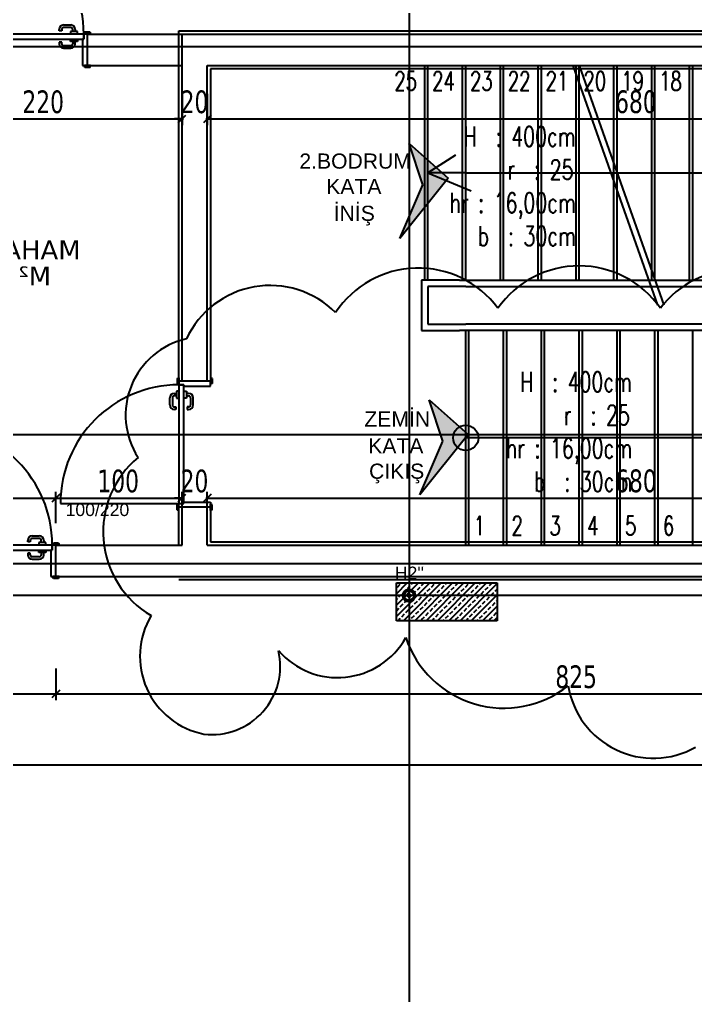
# Model space of a CAD drawing. Header units: millimetres. Extents: x 43168.9 to 43194.6, y -25545.1 to -25543.4.
# Drawn here: x 43170.8491 to 43170.9563, y -25544.6173 to -25544.4626 of the extents above; entities that cross this region are included whole.
import ezdxf
from ezdxf.enums import TextEntityAlignment as Align

# ---------------------------------------------------------------- set-up
doc = ezdxf.new("R2010")
doc.units = ezdxf.units.MM
doc.header["$LTSCALE"] = 200
for name, pattern in [('DASHDOT', [1, 0.5, -0.25, 0, -0.25]), ('DASHDOT2', [0.5, 0.25, -0.125, 0, -0.125]), ('HIDDEN2', [0.1875, 0.125, -0.0625])]:
    doc.linetypes.add(name, pattern=pattern)
for name, color, linetype in [('aks_sgh', 5, 'DASHDOT2'), ('dograma_sgh', 43, 'Continuous'), ('duv_sgh', 4, 'Continuous'), ('izd-alt_sgh', 8, 'HIDDEN2'), ('kesitcizgisi_sgh', 22, 'Continuous'), ('kolon-b.a_sgh', 6, 'Continuous'), ('merdi_sgh', 3, 'Continuous'), ('olcuic_sgh', 183, 'Continuous'), ('poz_sgh', 12, 'Continuous'), ('sembol_sgh', 8, 'Continuous'), ('siva_sgh', 145, 'Continuous'), ('tarama-betonarme_sgh', 223, 'Continuous'), ('yazi-genel_sgh', 7, 'Continuous'), ('yazi-merdi_sgh', 9, 'Continuous')]:
    doc.layers.add(name, color=color, linetype=linetype)
doc.styles.add('1-200', font='arial.ttf', dxfattribs={"height": 60})
doc.styles.add('dim', font='VERDANA.TTF', dxfattribs={"width": 0.7})
doc.styles.add('text1', font='VERDANA.TTF')
doc.styles.add('text2', font='arial.ttf')
doc.styles.add('text3', font='simplex8.shx', dxfattribs={"width": 0.7})

msp = doc.modelspace()

# ---------------------------------------------------------------- hatches: boundary and pattern name
for points in [[(43170.9109, -25544.48227), (43170.91711, -25544.48775), (43170.90942, -25544.49732), (43170.91309, -25544.48883)], [(43170.91406, -25544.52291), (43170.92027, -25544.52839), (43170.91257, -25544.53797), (43170.91624, -25544.52947)]]:
    msp.add_hatch(color=251).paths.add_polyline_path(points)
h = msp.add_hatch(color=256)
edge = h.paths.add_edge_path()
edge.add_arc((43170.91088, -25544.55392), 0.001, 0, 360)
edge = h.paths.add_edge_path(flags=16)
edge.add_arc((43170.91088, -25544.55392), 0.00075, 0, 360)

# ---------------------------------------------------------------- linework, layer by layer
at = {"color": 0, "linetype": 'ByBlock', "lineweight": -2}
for p, q in [((43170.87428, -25544.47897), (43170.87548, -25544.47777)), ((43170.87428, -25544.47897), (43170.87548, -25544.47777)), ((43170.87948, -25544.47777), (43170.87828, -25544.47897)), ((43170.87948, -25544.47777), (43170.87828, -25544.47897)), ((43170.85428, -25544.53907), (43170.85548, -25544.53787)), ((43170.85548, -25544.53787), (43170.85428, -25544.53907)), ((43170.87428, -25544.53907), (43170.87548, -25544.53787)), ((43170.87428, -25544.53907), (43170.87548, -25544.53787)), ((43170.87948, -25544.53787), (43170.87828, -25544.53907)), ((43170.87948, -25544.53787), (43170.87828, -25544.53907)), ((43170.91068, -25544.55412), (43170.91068, -25544.55372)), ((43170.91068, -25544.55372), (43170.91108, -25544.55372)), ((43170.91108, -25544.55412), (43170.91068, -25544.55412)), ((43170.91081, -25544.55385), (43170.91095, -25544.55399)), ((43170.91081, -25544.55399), (43170.91095, -25544.55385)), ((43170.91108, -25544.55372), (43170.91108, -25544.55412)), ((43170.85428, -25544.57011), (43170.85548, -25544.56891)), ((43170.85548, -25544.56891), (43170.85428, -25544.57011))]:
    msp.add_line(p, q, dxfattribs=at)
at = {"color": 0}
for p, q in [((43170.9109, -25544.48227), (43170.91711, -25544.48775)), ((43170.91309, -25544.48883), (43170.9109, -25544.48227)), ((43170.91711, -25544.48775), (43170.90942, -25544.49732)), ((43170.90942, -25544.49732), (43170.91309, -25544.48883)), ((43170.91406, -25544.52291), (43170.92027, -25544.52839)), ((43170.91624, -25544.52947), (43170.91406, -25544.52291)), ((43170.92027, -25544.52839), (43170.91257, -25544.53797)), ((43170.91257, -25544.53797), (43170.91624, -25544.52947))]:
    msp.add_line(p, q, dxfattribs=at)
at = {"color": 0, "linetype": 'Continuous', "lineweight": -2}
for radius in [0.001, 0.00075]:
    msp.add_circle((43170.91088, -25544.55392), radius, dxfattribs=at)
for centre, radius, start, end in [((43170.93787, -25544.51739), 0.01572, 35, 145), ((43170.91235, -25544.51774), 0.01573, 36.5476, 146.5476), ((43170.9627, -25544.51725), 0.01488, 33.364, 143.364), ((43170.88886, -25544.51944), 0.01467, 45.004, 155.004), ((43170.87831, -25544.52532), 0.01239, 102.8255, 212.8255), ((43170.87771, -25544.54383), 0.01535, 129.7657, 239.7657), ((43170.88074, -25544.56356), 0.01255, 148.9711, 258.9711), ((43170.89954, -25544.55454), 0.01239, 220.9038, 330.9038), ((43170.92593, -25544.55538), 0.0164, 198.4493, 308.4493), ((43170.87963, -25544.56513), 0.01083, 263.1682, 13.1682), ((43170.94964, -25544.56603), 0.01368, 189.2398, 299.2398)]:
    msp.add_arc(centre, radius, start, end)
at = {"layer": 'aks_sgh'}
for p, q in [((43170.91088, -25543.74092), (43170.91088, -25544.78992)), ((43171.17088, -25544.46692), (43170.19488, -25544.46692)), ((43171.17088, -25544.54892), (43170.19488, -25544.54892)), ((43171.17088, -25544.55392), (43170.19488, -25544.55392))]:
    msp.add_line(p, q, dxfattribs=at)
at = {"layer": 'dograma_sgh'}
for p, q in [((43170.85539, -25544.46442), (43170.85539, -25544.46418)), ((43170.85579, -25544.46442), (43170.85539, -25544.46442)), ((43170.85579, -25544.46418), (43170.85579, -25544.46442)), ((43170.85609, -25544.46348), (43170.85723, -25544.46348)), ((43170.85723, -25544.46388), (43170.85609, -25544.46388)), ((43170.85828, -25544.46452), (43170.85718, -25544.46452)), ((43170.85718, -25544.46452), (43170.85718, -25544.46492)), ((43170.85753, -25544.46452), (43170.85753, -25544.46418)), ((43170.85793, -25544.46418), (43170.85793, -25544.46452)), ((43170.85828, -25544.46492), (43170.85828, -25544.46452)), ((43170.85928, -25544.46492), (43170.84048, -25544.46492)), ((43170.84048, -25544.46572), (43170.85928, -25544.46572)), ((43170.85718, -25544.46612), (43170.85718, -25544.46572)), ((43170.85828, -25544.46572), (43170.85828, -25544.46612)), ((43170.85928, -25544.46572), (43170.85908, -25544.46572)), ((43170.85908, -25544.46572), (43170.85908, -25544.46992)), ((43170.85928, -25544.46572), (43170.85928, -25544.46492)), ((43170.85988, -25544.46492), (43170.85928, -25544.46492)), ((43170.85928, -25544.46492), (43170.85928, -25544.46522)), ((43170.85928, -25544.46522), (43170.85928, -25544.46572)), ((43170.85948, -25544.46462), (43170.85938, -25544.46492)), ((43170.86038, -25544.46492), (43170.85938, -25544.46492)), ((43170.86028, -25544.46462), (43170.85948, -25544.46462)), ((43170.85988, -25544.46992), (43170.85988, -25544.46492)), ((43170.86028, -25544.46462), (43170.86038, -25544.46492)), ((43170.85579, -25544.46622), (43170.85539, -25544.46622)), ((43170.85539, -25544.46622), (43170.85539, -25544.46646)), ((43170.85579, -25544.46646), (43170.85579, -25544.46622)), ((43170.85723, -25544.46676), (43170.85609, -25544.46676)), ((43170.85609, -25544.46716), (43170.85723, -25544.46716)), ((43170.85828, -25544.46612), (43170.85718, -25544.46612)), ((43170.85753, -25544.46612), (43170.85753, -25544.46646)), ((43170.85793, -25544.46646), (43170.85793, -25544.46612)), ((43170.85908, -25544.46992), (43170.85988, -25544.46992)), ((43170.85948, -25544.47022), (43170.85938, -25544.46992)), ((43170.86038, -25544.46992), (43170.85938, -25544.46992)), ((43170.86028, -25544.47022), (43170.85948, -25544.47022)), ((43170.86028, -25544.47022), (43170.86038, -25544.46992)), ((43170.87408, -25544.51952), (43170.87438, -25544.51942)), ((43170.87408, -25544.51952), (43170.87408, -25544.52032)), ((43170.87438, -25544.51942), (43170.87438, -25544.52042)), ((43170.87938, -25544.51992), (43170.87438, -25544.51992)), ((43170.87438, -25544.51992), (43170.87438, -25544.52052)), ((43170.87968, -25544.51952), (43170.87938, -25544.51942)), ((43170.87938, -25544.51942), (43170.87938, -25544.52042)), ((43170.87938, -25544.52072), (43170.87938, -25544.51992)), ((43170.87968, -25544.51952), (43170.87968, -25544.52032)), ((43170.87438, -25544.52152), (43170.87398, -25544.52152)), ((43170.87398, -25544.52152), (43170.87398, -25544.52262)), ((43170.87408, -25544.52032), (43170.87438, -25544.52042)), ((43170.87518, -25544.52052), (43170.87438, -25544.52052)), ((43170.87438, -25544.52052), (43170.87438, -25544.53932)), ((43170.87438, -25544.52052), (43170.87468, -25544.52052)), ((43170.87468, -25544.52052), (43170.87518, -25544.52052)), ((43170.87518, -25544.53932), (43170.87518, -25544.52052)), ((43170.87518, -25544.52052), (43170.87518, -25544.52072)), ((43170.87518, -25544.52072), (43170.87938, -25544.52072)), ((43170.87518, -25544.52152), (43170.87558, -25544.52152)), ((43170.87558, -25544.52152), (43170.87558, -25544.52262)), ((43170.87968, -25544.52032), (43170.87938, -25544.52042)), ((43170.87294, -25544.52371), (43170.87294, -25544.52257)), ((43170.87334, -25544.52257), (43170.87334, -25544.52371)), ((43170.87364, -25544.52187), (43170.87398, -25544.52187)), ((43170.87398, -25544.52227), (43170.87364, -25544.52227)), ((43170.87398, -25544.52262), (43170.87438, -25544.52262)), ((43170.87558, -25544.52262), (43170.87518, -25544.52262)), ((43170.87592, -25544.52187), (43170.87558, -25544.52187)), ((43170.87558, -25544.52227), (43170.87592, -25544.52227)), ((43170.87622, -25544.52257), (43170.87622, -25544.52371)), ((43170.87662, -25544.52371), (43170.87662, -25544.52257)), ((43170.87364, -25544.52401), (43170.87388, -25544.52401)), ((43170.87388, -25544.52441), (43170.87364, -25544.52441)), ((43170.87388, -25544.52401), (43170.87388, -25544.52441)), ((43170.87592, -25544.52401), (43170.87568, -25544.52401)), ((43170.87568, -25544.52401), (43170.87568, -25544.52441)), ((43170.87568, -25544.52441), (43170.87592, -25544.52441)), ((43170.87408, -25544.53952), (43170.87438, -25544.53942)), ((43170.87408, -25544.54032), (43170.87408, -25544.53952)), ((43170.87408, -25544.54032), (43170.87438, -25544.54042)), ((43170.87438, -25544.53932), (43170.87518, -25544.53932)), ((43170.87438, -25544.53992), (43170.87438, -25544.53932)), ((43170.87438, -25544.53932), (43170.87468, -25544.53932)), ((43170.87438, -25544.54042), (43170.87438, -25544.53942)), ((43170.87938, -25544.53992), (43170.87438, -25544.53992)), ((43170.87468, -25544.53932), (43170.87518, -25544.53932)), ((43170.87518, -25544.53932), (43170.87518, -25544.53912)), ((43170.87518, -25544.53912), (43170.87938, -25544.53912)), ((43170.87938, -25544.53912), (43170.87938, -25544.53992)), ((43170.87968, -25544.53952), (43170.87938, -25544.53942)), ((43170.87938, -25544.54042), (43170.87938, -25544.53942)), ((43170.87968, -25544.54032), (43170.87938, -25544.54042)), ((43170.87968, -25544.54032), (43170.87968, -25544.53952)), ((43170.85109, -25544.54448), (43170.85223, -25544.54448)), ((43170.85223, -25544.54488), (43170.85109, -25544.54488)), ((43170.85428, -25544.54592), (43170.83548, -25544.54592)), ((43170.85039, -25544.54542), (43170.85039, -25544.54518)), ((43170.85079, -25544.54542), (43170.85039, -25544.54542)), ((43170.85079, -25544.54518), (43170.85079, -25544.54542)), ((43170.85328, -25544.54552), (43170.85218, -25544.54552)), ((43170.85218, -25544.54552), (43170.85218, -25544.54592)), ((43170.85253, -25544.54552), (43170.85253, -25544.54518)), ((43170.85293, -25544.54518), (43170.85293, -25544.54552)), ((43170.85328, -25544.54592), (43170.85328, -25544.54552)), ((43170.85428, -25544.54672), (43170.85428, -25544.54592)), ((43170.85488, -25544.54592), (43170.85428, -25544.54592)), ((43170.85428, -25544.54592), (43170.85428, -25544.54622)), ((43170.85428, -25544.54622), (43170.85428, -25544.54672)), ((43170.85448, -25544.54562), (43170.85438, -25544.54592)), ((43170.85538, -25544.54592), (43170.85438, -25544.54592)), ((43170.85528, -25544.54562), (43170.85448, -25544.54562)), ((43170.85488, -25544.55092), (43170.85488, -25544.54592)), ((43170.85528, -25544.54562), (43170.85538, -25544.54592)), ((43170.83548, -25544.54672), (43170.85428, -25544.54672)), ((43170.85079, -25544.54722), (43170.85039, -25544.54722)), ((43170.85039, -25544.54722), (43170.85039, -25544.54746)), ((43170.85079, -25544.54746), (43170.85079, -25544.54722)), ((43170.85223, -25544.54776), (43170.85109, -25544.54776)), ((43170.85218, -25544.54712), (43170.85218, -25544.54672)), ((43170.85328, -25544.54712), (43170.85218, -25544.54712)), ((43170.85253, -25544.54712), (43170.85253, -25544.54746)), ((43170.85293, -25544.54746), (43170.85293, -25544.54712)), ((43170.85328, -25544.54672), (43170.85328, -25544.54712)), ((43170.85428, -25544.54672), (43170.85408, -25544.54672)), ((43170.85408, -25544.54672), (43170.85408, -25544.55092)), ((43170.85109, -25544.54816), (43170.85223, -25544.54816)), ((43170.85408, -25544.55092), (43170.85488, -25544.55092)), ((43170.85448, -25544.55122), (43170.85438, -25544.55092)), ((43170.85538, -25544.55092), (43170.85438, -25544.55092)), ((43170.85528, -25544.55122), (43170.85538, -25544.55092)), ((43170.85528, -25544.55122), (43170.85448, -25544.55122))]:
    msp.add_line(p, q, dxfattribs=at)
at = {"layer": 'dograma_sgh', "color": 145}
msp.add_line((43170.85558, -25544.53932), (43170.87438, -25544.53932), dxfattribs=at)
for centre, start, end in [((43170.84048, -25544.46492), 0, 90), ((43170.87438, -25544.53932), 90, 180), ((43170.83548, -25544.54592), 0, 90)]:
    msp.add_arc(centre, 0.0188, start, end, dxfattribs=at)
at = {"layer": 'dograma_sgh'}
for centre, radius, start, end in [((43170.85609, -25544.46418), 0.0007, 90, 180), ((43170.85609, -25544.46418), 0.0003, 90, 180), ((43170.85723, -25544.46418), 0.0007, 0, 90), ((43170.85723, -25544.46418), 0.0003, 0, 90), ((43170.85609, -25544.46646), 0.0007, 180, 270), ((43170.85609, -25544.46646), 0.0003, 180, 270), ((43170.85723, -25544.46646), 0.0003, 270, 360), ((43170.85723, -25544.46646), 0.0007, 270, 360), ((43170.87364, -25544.52257), 0.0007, 90, 180), ((43170.87364, -25544.52257), 0.0003, 90, 180), ((43170.87592, -25544.52257), 0.0007, 360, 90), ((43170.87592, -25544.52257), 0.0003, 360, 90), ((43170.87364, -25544.52371), 0.0007, 180, 270), ((43170.87364, -25544.52371), 0.0003, 180, 270), ((43170.87592, -25544.52371), 0.0003, 270, 360), ((43170.87592, -25544.52371), 0.0007, 270, 360), ((43170.85109, -25544.54518), 0.0007, 90, 180), ((43170.85109, -25544.54518), 0.0003, 90, 180), ((43170.85223, -25544.54518), 0.0007, 0, 90), ((43170.85223, -25544.54518), 0.0003, 0, 90), ((43170.85109, -25544.54746), 0.0007, 180, 270), ((43170.85109, -25544.54746), 0.0003, 180, 270), ((43170.85223, -25544.54746), 0.0003, 270, 360), ((43170.85223, -25544.54746), 0.0007, 270, 360)]:
    msp.add_arc(centre, radius, start, end, dxfattribs=at)
at = {"layer": 'duv_sgh'}
for p, q in [((43170.85988, -25544.46492), (43170.87488, -25544.46492)), ((43170.85988, -25544.46992), (43170.85988, -25544.46492)), ((43170.87488, -25544.51992), (43170.87488, -25544.46492)), ((43170.87488, -25544.46492), (43171.01988, -25544.46492)), ((43170.85988, -25544.46992), (43170.87488, -25544.46992)), ((43170.87888, -25544.51992), (43170.87888, -25544.46992)), ((43170.87888, -25544.46992), (43171.01488, -25544.46992)), ((43170.87938, -25544.51992), (43170.87438, -25544.51992)), ((43170.87938, -25544.53992), (43170.87438, -25544.53992)), ((43170.87488, -25544.54592), (43170.87488, -25544.53992)), ((43170.87888, -25544.54592), (43170.87888, -25544.53992)), ((43170.85488, -25544.54592), (43170.87488, -25544.54592)), ((43170.85488, -25544.55092), (43170.85488, -25544.54592)), ((43170.87488, -25544.54592), (43170.87488, -25544.54592)), ((43170.87888, -25544.54592), (43171.01488, -25544.54592)), ((43170.85488, -25544.55092), (43170.87788, -25544.55092)), ((43170.87488, -25544.55092), (43171.01988, -25544.55092))]:
    msp.add_line(p, q, dxfattribs=at)
at = {"layer": 'izd-alt_sgh'}
for p, q in [((43170.91338, -25544.50392), (43170.91338, -25544.46992)), ((43170.91938, -25544.50392), (43170.91938, -25544.46992)), ((43170.92538, -25544.50392), (43170.92538, -25544.46992)), ((43170.93138, -25544.50392), (43170.93138, -25544.46992)), ((43170.93738, -25544.50392), (43170.93738, -25544.46992)), ((43170.94338, -25544.50392), (43170.94338, -25544.46992)), ((43170.94938, -25544.50392), (43170.94938, -25544.46992)), ((43170.95538, -25544.50392), (43170.95538, -25544.46992)), ((43170.92038, -25544.54592), (43170.92038, -25544.51192)), ((43170.92638, -25544.54592), (43170.92638, -25544.51192)), ((43170.93238, -25544.54592), (43170.93238, -25544.51192)), ((43170.93838, -25544.54592), (43170.93838, -25544.51192)), ((43170.94438, -25544.54592), (43170.94438, -25544.51192)), ((43170.95038, -25544.54592), (43170.95038, -25544.51192))]:
    msp.add_line(p, q, dxfattribs=at)
at = {"layer": 'kesitcizgisi_sgh', "linetype": 'DASHDOT'}
msp.add_line((43170.24963, -25544.52837), (43171.04213, -25544.52837), dxfattribs=at)
at = {"layer": 'kolon-b.a_sgh'}
for p, q in [((43170.90888, -25544.55192), (43170.92488, -25544.55192)), ((43170.90888, -25544.55792), (43170.90888, -25544.55192)), ((43170.92488, -25544.55192), (43170.92488, -25544.55792)), ((43170.92488, -25544.55792), (43170.90888, -25544.55792))]:
    msp.add_line(p, q, dxfattribs=at)
at = {"layer": 'merdi_sgh'}
for p, q in [((43170.91388, -25544.50392), (43170.91388, -25544.46992)), ((43170.91988, -25544.50392), (43170.91988, -25544.46992)), ((43170.92588, -25544.50392), (43170.92588, -25544.46992)), ((43170.93188, -25544.50392), (43170.93188, -25544.46992)), ((43170.93788, -25544.50392), (43170.93788, -25544.46992)), ((43170.94388, -25544.50392), (43170.94388, -25544.46992)), ((43170.94988, -25544.50392), (43170.94988, -25544.46992)), ((43170.95588, -25544.50392), (43170.95588, -25544.46992)), ((43170.91988, -25544.54592), (43170.91988, -25544.51192)), ((43170.92588, -25544.54592), (43170.92588, -25544.51192)), ((43170.93188, -25544.54592), (43170.93188, -25544.51192)), ((43170.93788, -25544.54592), (43170.93788, -25544.51192)), ((43170.94388, -25544.54592), (43170.94388, -25544.51192)), ((43170.94988, -25544.54592), (43170.94988, -25544.51192)), ((43170.95588, -25544.54592), (43170.95588, -25544.51192))]:
    msp.add_line(p, q, dxfattribs=at)
at = {"layer": 'merdi_sgh', "color": 43}
for p, q in [((43170.91888, -25544.50392), (43170.91288, -25544.50392)), ((43170.91288, -25544.50392), (43170.91288, -25544.51192)), ((43170.91888, -25544.50392), (43170.97488, -25544.50392)), ((43170.91988, -25544.50492), (43170.91388, -25544.50492)), ((43170.91388, -25544.50492), (43170.91388, -25544.51092)), ((43170.91988, -25544.50492), (43170.97388, -25544.50492)), ((43170.91388, -25544.51092), (43170.91988, -25544.51092)), ((43170.97388, -25544.51092), (43170.91988, -25544.51092)), ((43170.91288, -25544.51192), (43170.91888, -25544.51192)), ((43170.97488, -25544.51192), (43170.91888, -25544.51192))]:
    msp.add_line(p, q, dxfattribs=at)
at = {"layer": 'olcuic_sgh'}
for p, q in [((43170.87488, -25544.47437), (43170.87488, -25544.47937)), ((43170.87488, -25544.47437), (43170.87488, -25544.47937)), ((43170.87888, -25544.47437), (43170.87888, -25544.47937)), ((43170.87888, -25544.47437), (43170.87888, -25544.47937)), ((43170.83063, -25544.47837), (43170.87513, -25544.47837)), ((43170.87488, -25544.47837), (43170.87368, -25544.47837)), ((43170.87863, -25544.47837), (43171.01513, -25544.47837)), ((43170.87888, -25544.47837), (43170.88008, -25544.47837)), ((43170.83463, -25544.53847), (43170.85513, -25544.53847)), ((43170.85463, -25544.53847), (43170.87513, -25544.53847)), ((43170.85488, -25544.54247), (43170.85488, -25544.53747)), ((43170.85488, -25544.54247), (43170.85488, -25544.53747)), ((43170.87488, -25544.53847), (43170.87368, -25544.53847)), ((43170.87488, -25544.54247), (43170.87488, -25544.53747)), ((43170.87488, -25544.54247), (43170.87488, -25544.53747)), ((43170.87863, -25544.53847), (43171.01513, -25544.53847)), ((43170.87888, -25544.54247), (43170.87888, -25544.53747)), ((43170.87888, -25544.54247), (43170.87888, -25544.53747)), ((43170.87888, -25544.53847), (43170.88008, -25544.53847)), ((43170.85488, -25544.56551), (43170.85488, -25544.57051)), ((43170.85488, -25544.56551), (43170.85488, -25544.57051)), ((43170.83463, -25544.56951), (43170.85513, -25544.56951)), ((43170.85463, -25544.56951), (43171.02013, -25544.56951)), ((43170.35163, -25544.58076), (43171.02013, -25544.58076))]:
    msp.add_line(p, q, dxfattribs=at)
at = {"layer": 'sembol_sgh'}
for p, q in [((43170.93688, -25544.46992), (43170.95028, -25544.50788)), ((43170.93788, -25544.46992), (43170.95128, -25544.50788)), ((43170.91825, -25544.48409), (43170.91388, -25544.48692)), ((43170.91988, -25544.48692), (43170.91388, -25544.48692)), ((43170.91388, -25544.48692), (43170.92076, -25544.48979)), ((43170.91988, -25544.48692), (43170.99188, -25544.48692)), ((43170.92588, -25544.52892), (43170.91988, -25544.52892)), ((43170.99188, -25544.52892), (43170.92588, -25544.52892))]:
    msp.add_line(p, q, dxfattribs=at)
msp.add_circle((43170.91988, -25544.52892), 0.002, dxfattribs=at)
at = {"layer": 'siva_sgh'}
for p, q in [((43170.87438, -25544.51992), (43170.87438, -25544.46442)), ((43170.87438, -25544.46442), (43171.02038, -25544.46442)), ((43171.02038, -25544.47042), (43170.87938, -25544.47042)), ((43170.87938, -25544.47042), (43170.87938, -25544.51992)), ((43170.87438, -25544.54592), (43170.87438, -25544.53992)), ((43170.87938, -25544.53992), (43170.87938, -25544.54542)), ((43170.87938, -25544.54542), (43171.02038, -25544.54542)), ((43171.02038, -25544.55142), (43170.87438, -25544.55142)), ((43170.87438, -25544.55142), (43170.87438, -25544.55142))]:
    msp.add_line(p, q, dxfattribs=at)
at = {"layer": 'tarama-betonarme_sgh'}
for p, q in [((43170.90888, -25544.55364), (43170.9106, -25544.55192)), ((43170.90888, -25544.55544), (43170.9124, -25544.55192)), ((43170.90888, -25544.55723), (43170.91419, -25544.55192)), ((43170.90905, -25544.55257), (43170.9095, -25544.55212)), ((43170.90999, -25544.55792), (43170.91599, -25544.55192)), ((43170.91063, -25544.55279), (43170.91108, -25544.55234)), ((43170.9113, -25544.55212), (43170.9115, -25544.55192)), ((43170.91178, -25544.55792), (43170.91778, -25544.55192)), ((43170.9122, -25544.55302), (43170.91265, -25544.55257)), ((43170.91287, -25544.55234), (43170.91329, -25544.55192)), ((43170.91358, -25544.55792), (43170.91958, -25544.55192)), ((43170.91444, -25544.55257), (43170.91489, -25544.55212)), ((43170.91538, -25544.55792), (43170.92138, -25544.55192)), ((43170.91601, -25544.55279), (43170.91646, -25544.55234)), ((43170.91669, -25544.55212), (43170.91689, -25544.55192)), ((43170.91717, -25544.55792), (43170.92317, -25544.55192)), ((43170.91759, -25544.55302), (43170.91803, -25544.55257)), ((43170.91826, -25544.55234), (43170.91868, -25544.55192)), ((43170.91897, -25544.55792), (43170.92488, -25544.55201)), ((43170.91983, -25544.55257), (43170.92028, -25544.55212)), ((43170.9214, -25544.55279), (43170.92185, -25544.55234)), ((43170.92208, -25544.55212), (43170.92227, -25544.55192)), ((43170.92297, -25544.55302), (43170.92342, -25544.55257)), ((43170.92365, -25544.55234), (43170.92407, -25544.55192)), ((43170.90928, -25544.55414), (43170.90973, -25544.55369)), ((43170.90995, -25544.55346), (43170.9104, -25544.55302)), ((43170.91085, -25544.55436), (43170.9113, -25544.55391)), ((43170.91152, -25544.55369), (43170.91197, -25544.55324)), ((43170.91242, -25544.55459), (43170.91287, -25544.55414)), ((43170.9131, -25544.55391), (43170.91354, -25544.55346)), ((43170.91377, -25544.55324), (43170.91422, -25544.55279)), ((43170.91467, -25544.55414), (43170.91512, -25544.55369)), ((43170.91534, -25544.55346), (43170.91579, -25544.55302)), ((43170.91624, -25544.55436), (43170.91669, -25544.55391)), ((43170.91691, -25544.55369), (43170.91736, -25544.55324)), ((43170.91781, -25544.55459), (43170.91826, -25544.55414)), ((43170.91848, -25544.55391), (43170.91893, -25544.55346)), ((43170.91916, -25544.55324), (43170.91961, -25544.55279)), ((43170.92006, -25544.55414), (43170.9205, -25544.55369)), ((43170.92073, -25544.55346), (43170.92118, -25544.55302)), ((43170.92076, -25544.55792), (43170.92488, -25544.5538)), ((43170.92163, -25544.55436), (43170.92208, -25544.55391)), ((43170.9223, -25544.55369), (43170.92275, -25544.55324)), ((43170.9232, -25544.55459), (43170.92365, -25544.55414)), ((43170.92387, -25544.55391), (43170.92432, -25544.55346)), ((43170.92455, -25544.55324), (43170.92488, -25544.55291)), ((43170.90888, -25544.55454), (43170.90905, -25544.55436)), ((43170.9095, -25544.55571), (43170.90995, -25544.55526)), ((43170.91018, -25544.55504), (43170.91063, -25544.55459)), ((43170.91108, -25544.55593), (43170.91152, -25544.55549)), ((43170.91175, -25544.55526), (43170.9122, -25544.55481)), ((43170.91265, -25544.55616), (43170.9131, -25544.55571)), ((43170.91332, -25544.55549), (43170.91377, -25544.55504)), ((43170.91399, -25544.55481), (43170.91444, -25544.55436)), ((43170.91489, -25544.55571), (43170.91534, -25544.55526)), ((43170.91557, -25544.55504), (43170.91601, -25544.55459)), ((43170.91646, -25544.55593), (43170.91691, -25544.55549)), ((43170.91714, -25544.55526), (43170.91759, -25544.55481)), ((43170.91803, -25544.55616), (43170.91848, -25544.55571)), ((43170.91871, -25544.55549), (43170.91916, -25544.55504)), ((43170.91938, -25544.55481), (43170.91983, -25544.55436)), ((43170.92028, -25544.55571), (43170.92073, -25544.55526)), ((43170.92095, -25544.55504), (43170.9214, -25544.55459)), ((43170.92185, -25544.55593), (43170.9223, -25544.55549)), ((43170.92252, -25544.55526), (43170.92297, -25544.55481)), ((43170.92256, -25544.55792), (43170.92488, -25544.5556)), ((43170.92342, -25544.55616), (43170.92387, -25544.55571)), ((43170.9241, -25544.55549), (43170.92455, -25544.55504)), ((43170.92477, -25544.55481), (43170.92488, -25544.5547)), ((43170.90888, -25544.55633), (43170.90928, -25544.55593)), ((43170.90973, -25544.55728), (43170.91018, -25544.55683)), ((43170.9104, -25544.55661), (43170.91085, -25544.55616)), ((43170.9113, -25544.55751), (43170.91175, -25544.55706)), ((43170.91197, -25544.55683), (43170.91242, -25544.55638)), ((43170.91287, -25544.55773), (43170.91332, -25544.55728)), ((43170.91354, -25544.55706), (43170.91399, -25544.55661)), ((43170.91422, -25544.55638), (43170.91467, -25544.55593)), ((43170.91512, -25544.55728), (43170.91557, -25544.55683)), ((43170.91579, -25544.55661), (43170.91624, -25544.55616)), ((43170.91669, -25544.55751), (43170.91714, -25544.55706)), ((43170.91736, -25544.55683), (43170.91781, -25544.55638)), ((43170.91826, -25544.55773), (43170.91871, -25544.55728)), ((43170.91893, -25544.55706), (43170.91938, -25544.55661)), ((43170.91961, -25544.55638), (43170.92006, -25544.55593)), ((43170.9205, -25544.55728), (43170.92095, -25544.55683)), ((43170.92118, -25544.55661), (43170.92163, -25544.55616)), ((43170.92208, -25544.55751), (43170.92252, -25544.55706)), ((43170.92275, -25544.55683), (43170.9232, -25544.55638)), ((43170.92365, -25544.55773), (43170.9241, -25544.55728)), ((43170.92432, -25544.55706), (43170.92477, -25544.55661)), ((43170.90909, -25544.55792), (43170.9095, -25544.55751)), ((43170.91089, -25544.55792), (43170.91108, -25544.55773)), ((43170.91448, -25544.55792), (43170.91489, -25544.55751)), ((43170.91627, -25544.55792), (43170.91646, -25544.55773)), ((43170.91987, -25544.55792), (43170.92028, -25544.55751)), ((43170.92166, -25544.55792), (43170.92185, -25544.55773)), ((43170.92436, -25544.55792), (43170.92488, -25544.5574))]:
    msp.add_line(p, q, dxfattribs=at)

# ---------------------------------------------------------------- texts
at = {"color": 7, "style": 'text1', "text_generation_flag": 4}
for tag, text, p in [('MAHAL', '', (43170.8515, -25544.49913)), ('M²', 'm²', (43170.8515, -25544.50324))]:
    msp.add_attdef(tag, text=text, height=0.003, rotation=180, dxfattribs=at).set_placement(p, align=Align.MIDDLE)
at = {"layer": 'aks_sgh', "style": '1-200'}
msp.add_text("H2''", height=0.002, rotation=360, dxfattribs=at).set_placement((43170.90863, -25544.55134))
at = {"layer": 'olcuic_sgh', "color": 2, "style": 'dim', "width": 0.7}
for s, p in [('220', (43170.84955, -25544.47745)), ('20', (43170.87465, -25544.47745)), ('680', (43170.94357, -25544.47744)), ('100', (43170.86145, -25544.53756)), ('20', (43170.87465, -25544.53756)), ('680', (43170.94357, -25544.53754)), ('825', (43170.93409, -25544.56859))]:
    msp.add_text(s, height=0.0036, dxfattribs=at).set_placement(p)
at = {"layer": 'poz_sgh', "style": 'text2'}
msp.add_text('100/220', height=0.002, dxfattribs=at).set_placement((43170.86145, -25544.54132), align=Align.CENTER)
at = {"layer": 'yazi-genel_sgh', "style": 'text2'}
for s, p in [('2.BODRUM ', (43170.89349, -25544.48625)), ('KATA', (43170.89775, -25544.49028)), ('İNİŞ', (43170.89894, -25544.49453)), ('ZEMİN ', (43170.9038, -25544.52713)), ('KATA', (43170.90441, -25544.53139)), ('ÇIKIŞ', (43170.90454, -25544.53541))]:
    msp.add_text(s, height=0.0024, dxfattribs=at).set_placement(p)
at = {"layer": 'yazi-merdi_sgh', "style": 'text3', "width": 0.7}
for s, p in [('25', (43170.91215, -25544.47386)), ('24', (43170.91815, -25544.47386)), ('23', (43170.92415, -25544.47386)), ('22', (43170.93015, -25544.47386)), ('21', (43170.93615, -25544.47386)), ('20', (43170.94215, -25544.47386)), ('19', (43170.94815, -25544.47386)), ('18', (43170.95415, -25544.47386))]:
    msp.add_text(s, height=0.003, dxfattribs=at).set_placement(p, align=Align.RIGHT)
for s, height, p in [('H  : 400cm', 0.00315, (43170.91954, -25544.48272)), ('r  : 25', 0.00315, (43170.92648, -25544.48798)), ('hr : 16,00cm', 0.00315, (43170.91731, -25544.49324)), ('b  : 30cm', 0.00315, (43170.92177, -25544.4985)), ('H  : 400cm', 0.00315, (43170.92848, -25544.52163)), ('r  : 25', 0.00315, (43170.93542, -25544.52689)), ('hr : 16,00cm', 0.00315, (43170.92625, -25544.53215)), ('b  : 30cm', 0.00315, (43170.9307, -25544.53742)), ('1', 0.003, (43170.92115, -25544.54436)), ('2', 0.003, (43170.92715, -25544.54436)), ('3', 0.003, (43170.93315, -25544.54436)), ('4', 0.003, (43170.93915, -25544.54436)), ('5', 0.003, (43170.94515, -25544.54436)), ('6', 0.003, (43170.95115, -25544.54436))]:
    msp.add_text(s, height=height, dxfattribs=at).set_placement(p)

doc.saveas('drawing.dxf')
